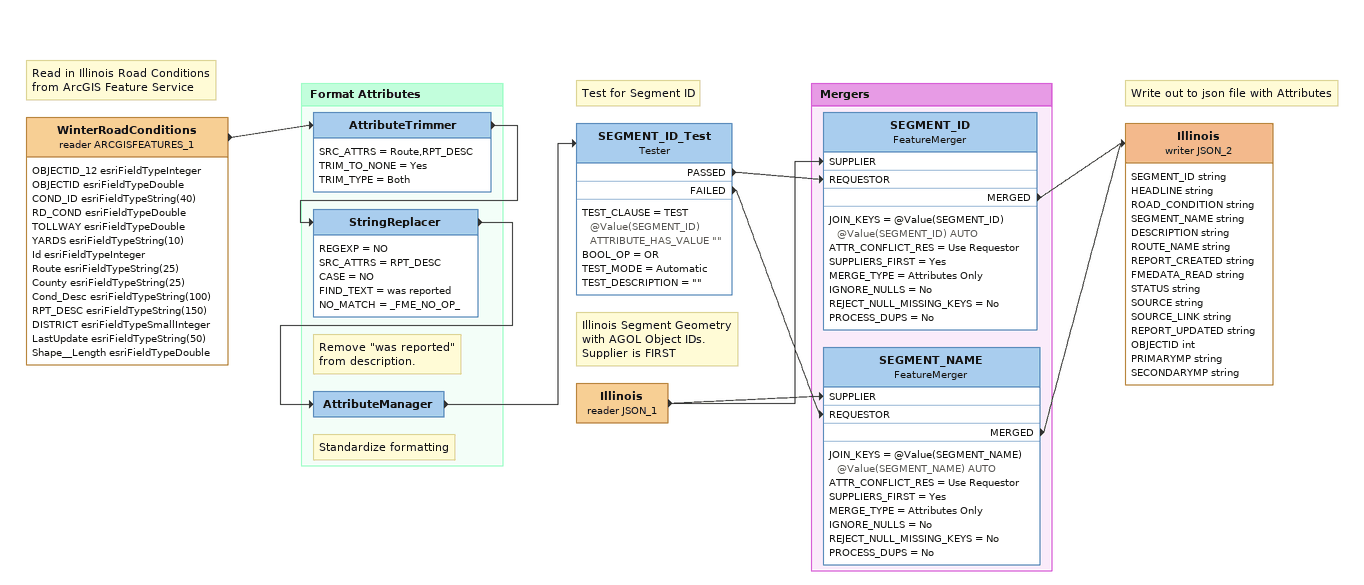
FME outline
Note: Read in Illinois Road Conditions / from ArcGIS Feature Service
WinterRoadConditions (reader ARCGISFEATURES_1)
    attributes: OBJECTID_12 esriFieldTypeInteger, OBJECTID esriFieldTypeDouble, COND_ID esriFieldTypeString(40), RD_COND esriFieldTypeDouble, TOLLWAY esriFieldTypeDouble, YARDS esriFieldTypeString(10), Id esriFieldTypeInteger, Route esriFieldTypeString(25), County esriFieldTypeString(25), Cond_Desc esriFieldTypeString(100), RPT_DESC esriFieldTypeString(150), DISTRICT esriFieldTypeSmallInteger, LastUpdate esriFieldTypeString(50), Shape__Length esriFieldTypeDouble
    -> AttributeTrimmer
Note: Test for Segment ID
SEGMENT_ID_Test: Tester
    TEST_CLAUSE = TEST @Value(SEGMENT_ID) ATTRIBUTE_HAS_VALUE ""
    BOOL_OP = OR
    TEST_MODE = Automatic
    TEST_DESCRIPTION = ""
    PASSED -> SEGMENT_ID [REQUESTOR]
    FAILED -> SEGMENT_NAME [REQUESTOR]
Note: Illinois Segment Geometry / with AGOL Object IDs. / Supplier is FIRST
Illinois (reader JSON_1)
    -> SEGMENT_ID [SUPPLIER]
    -> SEGMENT_NAME [SUPPLIER]
Note: Write out to json file with Attributes
Illinois (writer JSON_2)
    attributes: SEGMENT_ID string, HEADLINE string, ROAD_CONDITION string, SEGMENT_NAME string, DESCRIPTION string, ROUTE_NAME string, REPORT_CREATED string, FMEDATA_READ string, STATUS string, SOURCE string, SOURCE_LINK string, REPORT_UPDATED string, OBJECTID int, PRIMARYMP string, SECONDARYMP string

Bookmark: Format Attributes
AttributeTrimmer
    SRC_ATTRS = Route,RPT_DESC
    TRIM_TO_NONE = Yes
    TRIM_TYPE = Both
    -> StringReplacer
Note: Remove "was reported" / from description.
StringReplacer
    REGEXP = NO
    SRC_ATTRS = RPT_DESC
    CASE = NO
    FIND_TEXT = was reported
    NO_MATCH = _FME_NO_OP_
    -> AttributeManager
Note: Standardize formatting
AttributeManager
    -> SEGMENT_ID_Test

Bookmark: Mergers
SEGMENT_ID: FeatureMerger
    JOIN_KEYS = @Value(SEGMENT_ID) @Value(SEGMENT_ID) AUTO
    ATTR_CONFLICT_RES = Use Requestor
    SUPPLIERS_FIRST = Yes
    MERGE_TYPE = Attributes Only
    IGNORE_NULLS = No
    REJECT_NULL_MISSING_KEYS = No
    PROCESS_DUPS = No
    MERGED -> Illinois (writer JSON_2)
SEGMENT_NAME: FeatureMerger
    JOIN_KEYS = @Value(SEGMENT_NAME) @Value(SEGMENT_NAME) AUTO
    ATTR_CONFLICT_RES = Use Requestor
    SUPPLIERS_FIRST = Yes
    MERGE_TYPE = Attributes Only
    IGNORE_NULLS = No
    REJECT_NULL_MISSING_KEYS = No
    PROCESS_DUPS = No
    MERGED -> Illinois (writer JSON_2)
